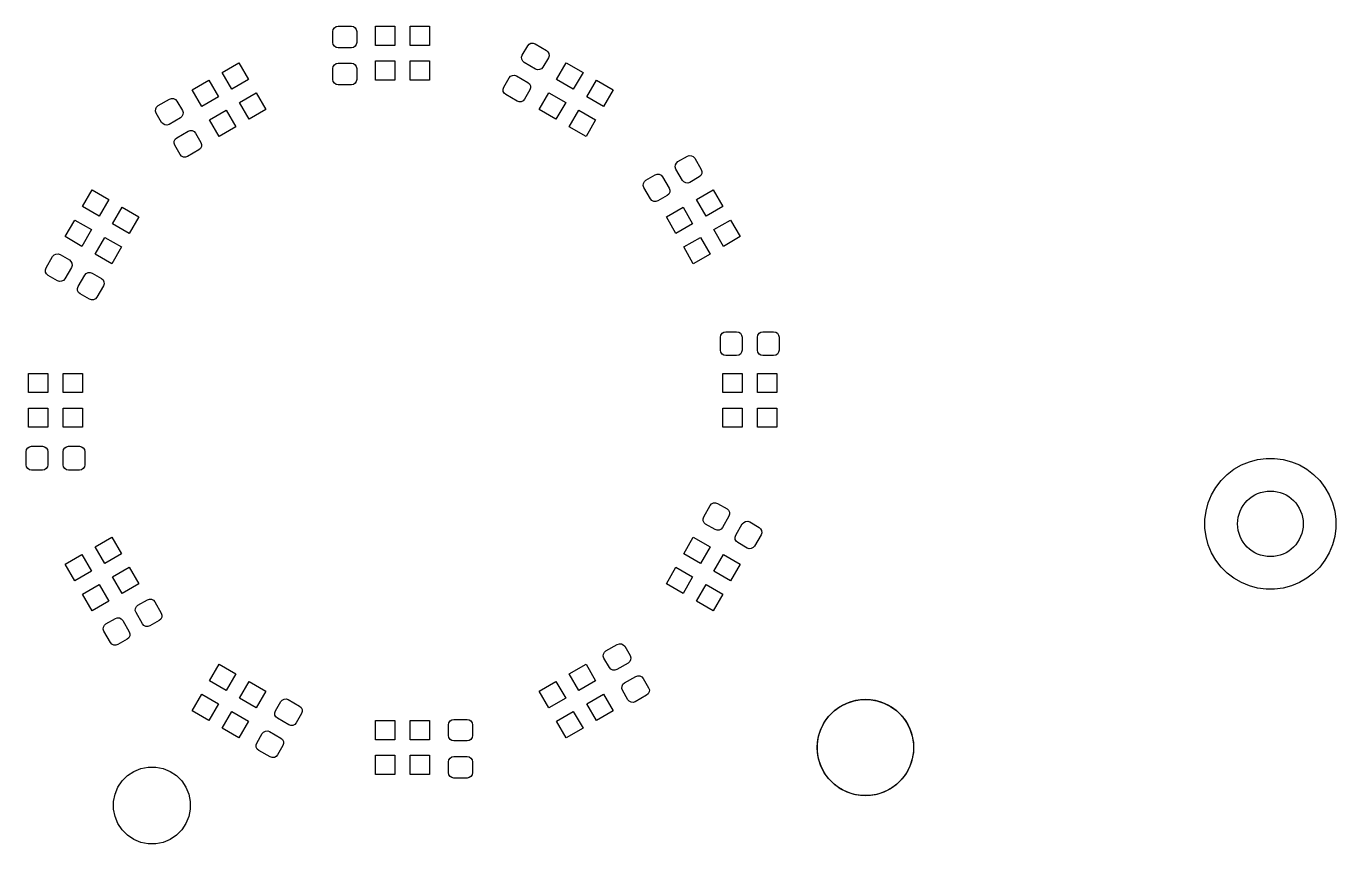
# Model space of a CAD drawing. Header units: inches. Extents: x 0.83 to 7.61, y -5.33 to -1.05.
# Drawn here: x 0.876 to 2.212, y -5.334 to -4.5 of the extents above; entities that cross this region are included whole.
import ezdxf

# ---------------------------------------------------------------- set-up
doc = ezdxf.new("R2010")
doc.units = ezdxf.units.IN
doc.header["$MEASUREMENT"] = 0
doc.layers.add('BLACK', color=250, linetype='CONTINUOUS')

msp = doc.modelspace()

# ---------------------------------------------------------------- linework, layer by layer
at = {"layer": 'BLACK', "linetype": 'CONTINUOUS'}
for p, q in [((1.1886, -4.5055), (1.189, -4.5034)), ((1.189, -4.5034), (1.1902, -4.5016)), ((1.1902, -4.5016), (1.192, -4.5004)), ((1.192, -4.5004), (1.1941, -4.5)), ((1.1941, -4.5), (1.2075, -4.5)), ((1.2075, -4.5), (1.2096, -4.5004)), ((1.2096, -4.5004), (1.2114, -4.5016)), ((1.2114, -4.5016), (1.2126, -4.5034)), ((1.2126, -4.5034), (1.213, -4.5055)), ((1.2323, -4.5197), (1.2323, -4.5)), ((1.2323, -4.5), (1.252, -4.5)), ((1.252, -4.5), (1.252, -4.5197)), ((1.2677, -4.5197), (1.2677, -4.5)), ((1.2677, -4.5), (1.2874, -4.5)), ((1.2874, -4.5), (1.2874, -4.5197)), ((1.1886, -4.5165), (1.1886, -4.5055)), ((1.189, -4.5186), (1.1886, -4.5165)), ((1.213, -4.5165), (1.2126, -4.5186)), ((1.213, -4.5055), (1.213, -4.5165)), ((1.3875, -4.52), (1.3889, -4.5184)), ((1.3889, -4.5184), (1.3908, -4.5174)), ((1.3908, -4.5174), (1.393, -4.5173)), ((1.393, -4.5173), (1.395, -4.518)), ((1.395, -4.518), (1.4066, -4.5247)), ((1.1902, -4.5204), (1.189, -4.5186)), ((1.192, -4.5216), (1.1902, -4.5204)), ((1.1941, -4.522), (1.192, -4.5216)), ((1.2075, -4.522), (1.1941, -4.522)), ((1.2096, -4.5216), (1.2075, -4.522)), ((1.2114, -4.5204), (1.2096, -4.5216)), ((1.2126, -4.5186), (1.2114, -4.5204)), ((1.252, -4.5197), (1.2323, -4.5197)), ((1.2874, -4.5197), (1.2677, -4.5197)), ((1.3813, -4.5316), (1.382, -4.5295)), ((1.3814, -4.5337), (1.3813, -4.5316)), ((1.382, -4.5295), (1.3875, -4.52)), ((1.4066, -4.5247), (1.4082, -4.5261)), ((1.4082, -4.5261), (1.4092, -4.528)), ((1.4093, -4.5302), (1.4086, -4.5322)), ((1.4092, -4.528), (1.4093, -4.5302)), ((1.0757, -4.5472), (1.0928, -4.5374)), ((1.0928, -4.5374), (1.1026, -4.5544)), ((1.1886, -4.5433), (1.189, -4.5412)), ((1.1886, -4.5543), (1.1886, -4.5433)), ((1.189, -4.5412), (1.1902, -4.5394)), ((1.1902, -4.5394), (1.192, -4.5382)), ((1.192, -4.5382), (1.1941, -4.5378)), ((1.1941, -4.5378), (1.2075, -4.5378)), ((1.2075, -4.5378), (1.2096, -4.5382)), ((1.2096, -4.5382), (1.2114, -4.5394)), ((1.2114, -4.5394), (1.2126, -4.5412)), ((1.2126, -4.5412), (1.213, -4.5433)), ((1.213, -4.5433), (1.213, -4.5543)), ((1.2323, -4.5551), (1.2323, -4.5354)), ((1.2323, -4.5354), (1.252, -4.5354)), ((1.252, -4.5354), (1.252, -4.5551)), ((1.2677, -4.5551), (1.2677, -4.5354)), ((1.2677, -4.5354), (1.2874, -4.5354)), ((1.2874, -4.5354), (1.2874, -4.5551)), ((1.3824, -4.5357), (1.3814, -4.5337)), ((1.384, -4.5371), (1.3824, -4.5357)), ((1.3956, -4.5438), (1.384, -4.5371)), ((1.3976, -4.5445), (1.3956, -4.5438)), ((1.3997, -4.5443), (1.3976, -4.5445)), ((1.4017, -4.5434), (1.3997, -4.5443)), ((1.4031, -4.5418), (1.4017, -4.5434)), ((1.4086, -4.5322), (1.4031, -4.5418)), ((1.4171, -4.5544), (1.4269, -4.5374)), ((1.4269, -4.5374), (1.444, -4.5472)), ((1.045, -4.5649), (1.0621, -4.5551)), ((1.0621, -4.5551), (1.0719, -4.5721)), ((1.0856, -4.5643), (1.0757, -4.5472)), ((1.1026, -4.5544), (1.0856, -4.5643)), ((1.189, -4.5564), (1.1886, -4.5543)), ((1.1902, -4.5582), (1.189, -4.5564)), ((1.192, -4.5594), (1.1902, -4.5582)), ((1.2114, -4.5582), (1.2096, -4.5594)), ((1.2126, -4.5564), (1.2114, -4.5582)), ((1.213, -4.5543), (1.2126, -4.5564)), ((1.252, -4.5551), (1.2323, -4.5551)), ((1.2874, -4.5551), (1.2677, -4.5551)), ((1.3631, -4.5623), (1.3686, -4.5527)), ((1.3686, -4.5527), (1.37, -4.5511)), ((1.37, -4.5511), (1.3719, -4.5502)), ((1.3719, -4.5502), (1.3741, -4.55)), ((1.3741, -4.55), (1.3761, -4.5507)), ((1.3761, -4.5507), (1.3877, -4.5574)), ((1.3877, -4.5574), (1.3893, -4.5588)), ((1.4341, -4.5643), (1.4171, -4.5544)), ((1.444, -4.5472), (1.4341, -4.5643)), ((1.4478, -4.5721), (1.4576, -4.5551)), ((1.4576, -4.5551), (1.4747, -4.5649)), ((1.0549, -4.582), (1.045, -4.5649)), ((1.0934, -4.5779), (1.1105, -4.5681)), ((1.1105, -4.5681), (1.1203, -4.5851)), ((1.1941, -4.5598), (1.192, -4.5594)), ((1.2075, -4.5598), (1.1941, -4.5598)), ((1.2096, -4.5594), (1.2075, -4.5598)), ((1.3624, -4.5643), (1.3631, -4.5623)), ((1.3625, -4.5665), (1.3624, -4.5643)), ((1.3635, -4.5684), (1.3625, -4.5665)), ((1.3651, -4.5698), (1.3635, -4.5684)), ((1.3767, -4.5765), (1.3651, -4.5698)), ((1.3897, -4.5649), (1.3842, -4.5745)), ((1.3893, -4.5588), (1.3903, -4.5608)), ((1.3904, -4.5629), (1.3897, -4.5649)), ((1.3903, -4.5608), (1.3904, -4.5629)), ((1.3994, -4.5851), (1.4092, -4.5681)), ((1.4092, -4.5681), (1.4263, -4.5779)), ((1.4747, -4.5649), (1.4648, -4.582)), ((1.0076, -4.5866), (1.0078, -4.5844)), ((1.0078, -4.5844), (1.0087, -4.5825)), ((1.0087, -4.5825), (1.0103, -4.5811)), ((1.0103, -4.5811), (1.0219, -4.5744)), ((1.0219, -4.5744), (1.024, -4.5737)), ((1.024, -4.5737), (1.0261, -4.5738)), ((1.0261, -4.5738), (1.028, -4.5748)), ((1.028, -4.5748), (1.0295, -4.5764)), ((1.0295, -4.5764), (1.035, -4.586)), ((1.0719, -4.5721), (1.0549, -4.582)), ((1.1033, -4.595), (1.0934, -4.5779)), ((1.1203, -4.5851), (1.1033, -4.595)), ((1.3787, -4.5772), (1.3767, -4.5765)), ((1.3808, -4.5771), (1.3787, -4.5772)), ((1.3828, -4.5761), (1.3808, -4.5771)), ((1.3842, -4.5745), (1.3828, -4.5761)), ((1.4164, -4.595), (1.3994, -4.5851)), ((1.4263, -4.5779), (1.4164, -4.595)), ((1.4648, -4.582), (1.4478, -4.5721)), ((1.0083, -4.5886), (1.0076, -4.5866)), ((1.0138, -4.5982), (1.0083, -4.5886)), ((1.0153, -4.5998), (1.0138, -4.5982)), ((1.033, -4.5935), (1.0214, -4.6002)), ((1.0346, -4.5921), (1.033, -4.5935)), ((1.0355, -4.5901), (1.0346, -4.5921)), ((1.035, -4.586), (1.0357, -4.588)), ((1.0357, -4.588), (1.0355, -4.5901)), ((1.0627, -4.5956), (1.0798, -4.5858)), ((1.0726, -4.6127), (1.0627, -4.5956)), ((1.0798, -4.5858), (1.0896, -4.6028)), ((1.43, -4.6028), (1.4399, -4.5858)), ((1.4399, -4.5858), (1.4569, -4.5956)), ((1.4569, -4.5956), (1.4471, -4.6127)), ((1.0172, -4.6007), (1.0153, -4.5998)), ((1.0193, -4.6009), (1.0172, -4.6007)), ((1.0214, -4.6002), (1.0193, -4.6009)), ((1.0292, -4.6138), (1.0408, -4.6071)), ((1.0408, -4.6071), (1.0429, -4.6064)), ((1.0429, -4.6064), (1.045, -4.6066)), ((1.045, -4.6066), (1.0469, -4.6075)), ((1.0469, -4.6075), (1.0484, -4.6091)), ((1.0484, -4.6091), (1.0539, -4.6187)), ((1.0896, -4.6028), (1.0726, -4.6127)), ((1.4471, -4.6127), (1.43, -4.6028)), ((1.0265, -4.6193), (1.0267, -4.6172)), ((1.0272, -4.6213), (1.0265, -4.6193)), ((1.0267, -4.6172), (1.0276, -4.6152)), ((1.0327, -4.6309), (1.0272, -4.6213)), ((1.0276, -4.6152), (1.0292, -4.6138)), ((1.0535, -4.6248), (1.0519, -4.6262)), ((1.0544, -4.6229), (1.0535, -4.6248)), ((1.0539, -4.6187), (1.0546, -4.6207)), ((1.0546, -4.6207), (1.0544, -4.6229)), ((1.0342, -4.6325), (1.0327, -4.6309)), ((1.0361, -4.6335), (1.0342, -4.6325)), ((1.0382, -4.6336), (1.0361, -4.6335)), ((1.0403, -4.6329), (1.0382, -4.6336)), ((1.0519, -4.6262), (1.0403, -4.6329)), ((1.5393, -4.6397), (1.5409, -4.6382)), ((1.5409, -4.6382), (1.5505, -4.6327)), ((1.5505, -4.6327), (1.5525, -4.632)), ((1.5525, -4.632), (1.5547, -4.6322)), ((1.5547, -4.6322), (1.5566, -4.6331)), ((1.5566, -4.6331), (1.558, -4.6348)), ((1.558, -4.6348), (1.5647, -4.6463)), ((1.5082, -4.6571), (1.5177, -4.6516)), ((1.5177, -4.6516), (1.5198, -4.6509)), ((1.5198, -4.6509), (1.5219, -4.6511)), ((1.5219, -4.6511), (1.5238, -4.652)), ((1.5238, -4.652), (1.5253, -4.6537)), ((1.5382, -4.6437), (1.5384, -4.6416)), ((1.5389, -4.6458), (1.5382, -4.6437)), ((1.5384, -4.6416), (1.5393, -4.6397)), ((1.5456, -4.6574), (1.5389, -4.6458)), ((1.5652, -4.6505), (1.5643, -4.6525)), ((1.5647, -4.6463), (1.5654, -4.6484)), ((1.5654, -4.6484), (1.5652, -4.6505)), ((1.5055, -4.6626), (1.5056, -4.6605)), ((1.5062, -4.6647), (1.5055, -4.6626)), ((1.5056, -4.6605), (1.5066, -4.6586)), ((1.5129, -4.6763), (1.5062, -4.6647)), ((1.5066, -4.6586), (1.5082, -4.6571)), ((1.5253, -4.6537), (1.532, -4.6652)), ((1.532, -4.6652), (1.5327, -4.6673)), ((1.547, -4.659), (1.5456, -4.6574)), ((1.5489, -4.6599), (1.547, -4.659)), ((1.5511, -4.6601), (1.5489, -4.6599)), ((1.5531, -4.6594), (1.5511, -4.6601)), ((1.5627, -4.6539), (1.5531, -4.6594)), ((1.5643, -4.6525), (1.5627, -4.6539)), ((0.9331, -4.6841), (0.9429, -4.6671)), ((0.9429, -4.6671), (0.9599, -4.6769)), ((0.9599, -4.6769), (0.9501, -4.694)), ((1.5143, -4.6779), (1.5129, -4.6763)), ((1.5162, -4.6788), (1.5143, -4.6779)), ((1.5184, -4.679), (1.5162, -4.6788)), ((1.5204, -4.6783), (1.5184, -4.679)), ((1.5299, -4.6728), (1.5204, -4.6783)), ((1.5316, -4.6714), (1.5299, -4.6728)), ((1.5325, -4.6694), (1.5316, -4.6714)), ((1.5327, -4.6673), (1.5325, -4.6694)), ((1.5597, -4.6769), (1.5768, -4.6671)), ((1.5696, -4.694), (1.5597, -4.6769)), ((1.5768, -4.6671), (1.5866, -4.6841)), ((0.9501, -4.694), (0.9331, -4.6841)), ((0.9637, -4.7018), (0.9736, -4.6848)), ((0.9736, -4.6848), (0.9906, -4.6946)), ((1.5291, -4.6946), (1.5461, -4.6848)), ((1.5461, -4.6848), (1.5559, -4.7018)), ((1.5866, -4.6841), (1.5696, -4.694)), ((0.9153, -4.7148), (0.9252, -4.6978)), ((0.9252, -4.6978), (0.9422, -4.7076)), ((0.9808, -4.7117), (0.9637, -4.7018)), ((0.9906, -4.6946), (0.9808, -4.7117)), ((1.5389, -4.7117), (1.5291, -4.6946)), ((1.5559, -4.7018), (1.5389, -4.7117)), ((1.5775, -4.7076), (1.5945, -4.6978)), ((1.5945, -4.6978), (1.6043, -4.7148)), ((0.9324, -4.7247), (0.9153, -4.7148)), ((0.9422, -4.7076), (0.9324, -4.7247)), ((0.946, -4.7325), (0.9559, -4.7155)), ((0.9559, -4.7155), (0.9729, -4.7253)), ((1.5468, -4.7253), (1.5638, -4.7155)), ((1.5638, -4.7155), (1.5737, -4.7325)), ((1.5873, -4.7247), (1.5775, -4.7076)), ((1.6043, -4.7148), (1.5873, -4.7247)), ((0.906, -4.7326), (0.9081, -4.7324)), ((0.9081, -4.7324), (0.9102, -4.7331)), ((0.9729, -4.7253), (0.9631, -4.7424)), ((1.5566, -4.7424), (1.5468, -4.7253)), ((0.8959, -4.7467), (0.9026, -4.7351)), ((0.9026, -4.7351), (0.904, -4.7335)), ((0.904, -4.7335), (0.906, -4.7326)), ((0.9102, -4.7331), (0.9197, -4.7386)), ((0.9197, -4.7386), (0.9213, -4.7401)), ((0.9213, -4.7401), (0.9223, -4.742)), ((0.9224, -4.7441), (0.9217, -4.7462)), ((0.9223, -4.742), (0.9224, -4.7441)), ((0.9631, -4.7424), (0.946, -4.7325)), ((1.5737, -4.7325), (1.5566, -4.7424)), ((0.8952, -4.7488), (0.8959, -4.7467)), ((0.8954, -4.7509), (0.8952, -4.7488)), ((0.8963, -4.7529), (0.8954, -4.7509)), ((0.898, -4.7543), (0.8963, -4.7529)), ((0.9075, -4.7598), (0.898, -4.7543)), ((0.915, -4.7578), (0.9136, -4.7594)), ((0.9217, -4.7462), (0.915, -4.7578)), ((0.9287, -4.7656), (0.9354, -4.754)), ((0.9354, -4.754), (0.9368, -4.7524)), ((0.9368, -4.7524), (0.9387, -4.7515)), ((0.9387, -4.7515), (0.9409, -4.7513)), ((0.9409, -4.7513), (0.9429, -4.752)), ((0.9429, -4.752), (0.9524, -4.7575)), ((0.9524, -4.7575), (0.9541, -4.759)), ((0.9541, -4.759), (0.955, -4.7609)), ((0.9095, -4.7605), (0.9075, -4.7598)), ((0.9117, -4.7603), (0.9095, -4.7605)), ((0.9136, -4.7594), (0.9117, -4.7603)), ((0.928, -4.7677), (0.9287, -4.7656)), ((0.9281, -4.7698), (0.928, -4.7677)), ((0.9291, -4.7718), (0.9281, -4.7698)), ((0.9307, -4.7732), (0.9291, -4.7718)), ((0.9545, -4.7651), (0.9478, -4.7767)), ((0.9551, -4.763), (0.9545, -4.7651)), ((0.955, -4.7609), (0.9551, -4.763)), ((0.9402, -4.7787), (0.9307, -4.7732)), ((0.9423, -4.7794), (0.9402, -4.7787)), ((0.9444, -4.7792), (0.9423, -4.7794)), ((0.9463, -4.7783), (0.9444, -4.7792)), ((0.9478, -4.7767), (0.9463, -4.7783)), ((1.5859, -4.8134), (1.5877, -4.8122)), ((1.5877, -4.8122), (1.5898, -4.8118)), ((1.5898, -4.8118), (1.6008, -4.8118)), ((1.6008, -4.8118), (1.6029, -4.8122)), ((1.6029, -4.8122), (1.6047, -4.8134)), ((1.6237, -4.8134), (1.6254, -4.8122)), ((1.6254, -4.8122), (1.6276, -4.8118)), ((1.6276, -4.8118), (1.6386, -4.8118)), ((1.6386, -4.8118), (1.6407, -4.8122)), ((1.6407, -4.8122), (1.6425, -4.8134)), ((1.5843, -4.8173), (1.5847, -4.8152)), ((1.5843, -4.8307), (1.5843, -4.8173)), ((1.5847, -4.8152), (1.5859, -4.8134)), ((1.6047, -4.8134), (1.6059, -4.8152)), ((1.6059, -4.8152), (1.6063, -4.8173)), ((1.6063, -4.8173), (1.6063, -4.8307)), ((1.622, -4.8173), (1.6225, -4.8152)), ((1.622, -4.8307), (1.622, -4.8173)), ((1.6225, -4.8152), (1.6237, -4.8134)), ((1.6425, -4.8134), (1.6437, -4.8152)), ((1.6437, -4.8152), (1.6441, -4.8173)), ((1.6441, -4.8173), (1.6441, -4.8307)), ((1.5847, -4.8328), (1.5843, -4.8307)), ((1.5859, -4.8346), (1.5847, -4.8328)), ((1.5877, -4.8358), (1.5859, -4.8346)), ((1.5898, -4.8362), (1.5877, -4.8358)), ((1.6008, -4.8362), (1.5898, -4.8362)), ((1.6029, -4.8358), (1.6008, -4.8362)), ((1.6047, -4.8346), (1.6029, -4.8358)), ((1.6059, -4.8328), (1.6047, -4.8346)), ((1.6063, -4.8307), (1.6059, -4.8328)), ((1.6225, -4.8328), (1.622, -4.8307)), ((1.6237, -4.8346), (1.6225, -4.8328)), ((1.6254, -4.8358), (1.6237, -4.8346)), ((1.6276, -4.8362), (1.6254, -4.8358)), ((1.6386, -4.8362), (1.6276, -4.8362)), ((1.6407, -4.8358), (1.6386, -4.8362)), ((1.6425, -4.8346), (1.6407, -4.8358)), ((1.6437, -4.8328), (1.6425, -4.8346)), ((1.6441, -4.8307), (1.6437, -4.8328)), ((0.878, -4.874), (0.878, -4.8543)), ((0.878, -4.8543), (0.8976, -4.8543)), ((0.8976, -4.8543), (0.8976, -4.874)), ((0.9134, -4.874), (0.9134, -4.8543)), ((0.9134, -4.8543), (0.9331, -4.8543)), ((0.9331, -4.8543), (0.9331, -4.874)), ((1.5866, -4.874), (1.5866, -4.8543)), ((1.5866, -4.8543), (1.6063, -4.8543)), ((1.6063, -4.8543), (1.6063, -4.874)), ((1.622, -4.874), (1.622, -4.8543)), ((1.622, -4.8543), (1.6417, -4.8543)), ((1.6417, -4.8543), (1.6417, -4.874)), ((0.8976, -4.874), (0.878, -4.874)), ((0.9331, -4.874), (0.9134, -4.874)), ((1.6063, -4.874), (1.5866, -4.874)), ((1.6417, -4.874), (1.622, -4.874)), ((0.878, -4.9094), (0.878, -4.8898)), ((0.878, -4.8898), (0.8976, -4.8898)), ((0.8976, -4.8898), (0.8976, -4.9094)), ((0.9134, -4.9094), (0.9134, -4.8898)), ((0.9134, -4.8898), (0.9331, -4.8898)), ((0.9331, -4.8898), (0.9331, -4.9094)), ((1.5866, -4.9094), (1.5866, -4.8898)), ((1.5866, -4.8898), (1.6063, -4.8898)), ((1.6063, -4.8898), (1.6063, -4.9094)), ((1.622, -4.9094), (1.622, -4.8898)), ((1.622, -4.8898), (1.6417, -4.8898)), ((1.6417, -4.8898), (1.6417, -4.9094)), ((0.8976, -4.9094), (0.878, -4.9094)), ((0.9331, -4.9094), (0.9134, -4.9094)), ((1.6063, -4.9094), (1.5866, -4.9094)), ((1.6417, -4.9094), (1.622, -4.9094)), ((0.8756, -4.9343), (0.876, -4.9321)), ((0.876, -4.9321), (0.8772, -4.9304)), ((0.8772, -4.9304), (0.879, -4.9292)), ((0.879, -4.9292), (0.8811, -4.9287)), ((0.8811, -4.9287), (0.8921, -4.9287)), ((0.8921, -4.9287), (0.8942, -4.9292)), ((0.8942, -4.9292), (0.896, -4.9304)), ((0.896, -4.9304), (0.8972, -4.9321)), ((0.8972, -4.9321), (0.8976, -4.9343)), ((0.9134, -4.9343), (0.9138, -4.9321)), ((0.9138, -4.9321), (0.915, -4.9304)), ((0.915, -4.9304), (0.9168, -4.9292)), ((0.9168, -4.9292), (0.9189, -4.9287)), ((0.9189, -4.9287), (0.9299, -4.9287)), ((0.9299, -4.9287), (0.932, -4.9292)), ((0.932, -4.9292), (0.9338, -4.9304)), ((0.9338, -4.9304), (0.935, -4.9321)), ((0.935, -4.9321), (0.9354, -4.9343)), ((0.8756, -4.9476), (0.8756, -4.9343)), ((0.8976, -4.9343), (0.8976, -4.9476)), ((0.9134, -4.9476), (0.9134, -4.9343)), ((0.9354, -4.9343), (0.9354, -4.9476)), ((2.1161, -4.9478), (2.1242, -4.9445)), ((2.1242, -4.9445), (2.1326, -4.9422)), ((2.1326, -4.9422), (2.1413, -4.9411)), ((2.1413, -4.9411), (2.15, -4.9411)), ((2.15, -4.9411), (2.1587, -4.9422)), ((2.1587, -4.9422), (2.1672, -4.9445)), ((2.1672, -4.9445), (2.1753, -4.9478)), ((0.876, -4.9497), (0.8756, -4.9476)), ((0.8772, -4.9515), (0.876, -4.9497)), ((0.879, -4.9527), (0.8772, -4.9515)), ((0.8811, -4.9531), (0.879, -4.9527)), ((0.8921, -4.9531), (0.8811, -4.9531)), ((0.8942, -4.9527), (0.8921, -4.9531)), ((0.896, -4.9515), (0.8942, -4.9527)), ((0.8972, -4.9497), (0.896, -4.9515)), ((0.8976, -4.9476), (0.8972, -4.9497)), ((0.9138, -4.9497), (0.9134, -4.9476)), ((0.915, -4.9515), (0.9138, -4.9497)), ((0.9168, -4.9527), (0.915, -4.9515)), ((0.9189, -4.9531), (0.9168, -4.9527)), ((0.9299, -4.9531), (0.9189, -4.9531)), ((0.932, -4.9527), (0.9299, -4.9531)), ((0.9338, -4.9515), (0.932, -4.9527)), ((0.935, -4.9497), (0.9338, -4.9515)), ((0.9354, -4.9476), (0.935, -4.9497)), ((2.0953, -4.9637), (2.1015, -4.9576)), ((2.1015, -4.9576), (2.1085, -4.9522)), ((2.1085, -4.9522), (2.1161, -4.9478)), ((2.1753, -4.9478), (2.1829, -4.9522)), ((2.1829, -4.9522), (2.1898, -4.9576)), ((2.1898, -4.9576), (2.196, -4.9637)), ((2.0856, -4.9783), (2.09, -4.9707)), ((2.09, -4.9707), (2.0953, -4.9637)), ((2.196, -4.9637), (2.2013, -4.9707)), ((2.2013, -4.9707), (2.2057, -4.9783)), ((1.5772, -4.9865), (1.5794, -4.9864)), ((1.5794, -4.9864), (1.5814, -4.9871)), ((2.08, -4.9948), (2.0823, -4.9864)), ((2.0823, -4.9864), (2.0856, -4.9783)), ((2.2057, -4.9783), (2.209, -4.9864)), ((2.209, -4.9864), (2.2113, -4.9948)), ((1.5672, -5.0007), (1.5739, -4.9891)), ((1.5739, -4.9891), (1.5753, -4.9875)), ((1.5753, -4.9875), (1.5772, -4.9865)), ((1.5814, -4.9871), (1.591, -4.9926)), ((1.591, -4.9926), (1.5926, -4.994)), ((1.5926, -4.994), (1.5935, -4.9959)), ((1.5937, -4.9981), (1.593, -5.0001)), ((1.5935, -4.9959), (1.5937, -4.9981)), ((2.0789, -5.0035), (2.08, -4.9948)), ((2.2113, -4.9948), (2.2125, -5.0035)), ((1.5665, -5.0027), (1.5672, -5.0007)), ((1.5666, -5.0049), (1.5665, -5.0027)), ((1.5676, -5.0068), (1.5666, -5.0049)), ((1.5692, -5.0082), (1.5676, -5.0068)), ((1.5788, -5.0137), (1.5692, -5.0082)), ((1.5863, -5.0117), (1.5849, -5.0133)), ((1.593, -5.0001), (1.5863, -5.0117)), ((1.5999, -5.0196), (1.6066, -5.008)), ((1.6066, -5.008), (1.608, -5.0064)), ((1.608, -5.0064), (1.61, -5.0054)), ((1.61, -5.0054), (1.6121, -5.0053)), ((1.6121, -5.0053), (1.6142, -5.006)), ((1.6142, -5.006), (1.6237, -5.0115)), ((1.6237, -5.0115), (1.6253, -5.0129)), ((1.6253, -5.0129), (1.6263, -5.0148)), ((2.0789, -5.0123), (2.0789, -5.0035)), ((2.08, -5.0209), (2.0789, -5.0123)), ((2.2125, -5.0123), (2.2113, -5.0209)), ((2.2125, -5.0035), (2.2125, -5.0123)), ((0.946, -5.0313), (0.9631, -5.0214)), ((0.9631, -5.0214), (0.9729, -5.0385)), ((1.5468, -5.0385), (1.5566, -5.0214)), ((1.5566, -5.0214), (1.5737, -5.0313)), ((1.5808, -5.0144), (1.5788, -5.0137)), ((1.5829, -5.0143), (1.5808, -5.0144)), ((1.5849, -5.0133), (1.5829, -5.0143)), ((1.5992, -5.0216), (1.5999, -5.0196)), ((1.5994, -5.0238), (1.5992, -5.0216)), ((1.6003, -5.0257), (1.5994, -5.0238)), ((1.6019, -5.0271), (1.6003, -5.0257)), ((1.6257, -5.019), (1.619, -5.0306)), ((1.6264, -5.017), (1.6257, -5.019)), ((1.6263, -5.0148), (1.6264, -5.017)), ((2.0823, -5.0294), (2.08, -5.0209)), ((2.2113, -5.0209), (2.209, -5.0294)), ((0.9153, -5.049), (0.9324, -5.0391)), ((0.9324, -5.0391), (0.9422, -5.0562)), ((0.9559, -5.0483), (0.946, -5.0313)), ((0.9729, -5.0385), (0.9559, -5.0483)), ((1.5638, -5.0483), (1.5468, -5.0385)), ((1.5737, -5.0313), (1.5638, -5.0483)), ((1.5775, -5.0562), (1.5873, -5.0391)), ((1.5873, -5.0391), (1.6043, -5.049)), ((1.6115, -5.0326), (1.6019, -5.0271)), ((1.6135, -5.0333), (1.6115, -5.0326)), ((1.6157, -5.0332), (1.6135, -5.0333)), ((1.6176, -5.0322), (1.6157, -5.0332)), ((1.619, -5.0306), (1.6176, -5.0322)), ((2.0856, -5.0375), (2.0823, -5.0294)), ((2.09, -5.0451), (2.0856, -5.0375)), ((2.2057, -5.0375), (2.2013, -5.0451)), ((2.209, -5.0294), (2.2057, -5.0375)), ((0.9252, -5.066), (0.9153, -5.049)), ((0.9637, -5.0619), (0.9808, -5.0521)), ((0.9808, -5.0521), (0.9906, -5.0691)), ((1.5291, -5.0691), (1.5389, -5.0521)), ((1.5389, -5.0521), (1.5559, -5.0619)), ((1.6043, -5.049), (1.5945, -5.066)), ((2.0953, -5.052), (2.09, -5.0451)), ((2.1015, -5.0582), (2.0953, -5.052)), ((2.196, -5.052), (2.1898, -5.0582)), ((2.2013, -5.0451), (2.196, -5.052)), ((0.9422, -5.0562), (0.9252, -5.066)), ((0.9736, -5.079), (0.9637, -5.0619)), ((1.5559, -5.0619), (1.5461, -5.079)), ((1.5945, -5.066), (1.5775, -5.0562)), ((2.1085, -5.0635), (2.1015, -5.0582)), ((2.1161, -5.0679), (2.1085, -5.0635)), ((2.1829, -5.0635), (2.1753, -5.0679)), ((2.1898, -5.0582), (2.1829, -5.0635)), ((0.9331, -5.0797), (0.9501, -5.0698)), ((0.9429, -5.0967), (0.9331, -5.0797)), ((0.9501, -5.0698), (0.9599, -5.0869)), ((0.9906, -5.0691), (0.9736, -5.079)), ((1.5461, -5.079), (1.5291, -5.0691)), ((1.5597, -5.0869), (1.5696, -5.0698)), ((1.5696, -5.0698), (1.5866, -5.0797)), ((1.5866, -5.0797), (1.5768, -5.0967)), ((2.1242, -5.0713), (2.1161, -5.0679)), ((2.1326, -5.0735), (2.1242, -5.0713)), ((2.1413, -5.0747), (2.1326, -5.0735)), ((2.15, -5.0747), (2.1413, -5.0747)), ((2.1587, -5.0735), (2.15, -5.0747)), ((2.1672, -5.0713), (2.1587, -5.0735)), ((2.1753, -5.0679), (2.1672, -5.0713)), ((0.9599, -5.0869), (0.9429, -5.0967)), ((0.9872, -5.0944), (0.9881, -5.0924)), ((0.9881, -5.0924), (0.9897, -5.091)), ((0.9897, -5.091), (0.9993, -5.0855)), ((0.9993, -5.0855), (1.0013, -5.0848)), ((1.0013, -5.0848), (1.0035, -5.0849)), ((1.0035, -5.0849), (1.0054, -5.0859)), ((1.0054, -5.0859), (1.0068, -5.0875)), ((1.0068, -5.0875), (1.0135, -5.0991)), ((1.5768, -5.0967), (1.5597, -5.0869)), ((0.957, -5.1099), (0.9666, -5.1044)), ((0.9666, -5.1044), (0.9686, -5.1037)), ((0.9686, -5.1037), (0.9707, -5.1038)), ((0.9707, -5.1038), (0.9727, -5.1048)), ((0.9727, -5.1048), (0.9741, -5.1064)), ((0.9741, -5.1064), (0.9808, -5.118)), ((0.987, -5.0965), (0.9872, -5.0944)), ((0.9877, -5.0985), (0.987, -5.0965)), ((0.9944, -5.1101), (0.9877, -5.0985)), ((1.0115, -5.1066), (1.0019, -5.1121)), ((1.0131, -5.1052), (1.0115, -5.1066)), ((1.0141, -5.1033), (1.0131, -5.1052)), ((1.0135, -5.0991), (1.0142, -5.1011)), ((1.0142, -5.1011), (1.0141, -5.1033)), ((0.9543, -5.1154), (0.9544, -5.1132)), ((0.955, -5.1174), (0.9543, -5.1154)), ((0.9544, -5.1132), (0.9554, -5.1113)), ((0.9617, -5.129), (0.955, -5.1174)), ((0.9554, -5.1113), (0.957, -5.1099)), ((0.9808, -5.118), (0.9815, -5.12)), ((0.9815, -5.12), (0.9813, -5.1222)), ((0.9958, -5.1117), (0.9944, -5.1101)), ((0.9978, -5.1127), (0.9958, -5.1117)), ((0.9999, -5.1128), (0.9978, -5.1127)), ((1.0019, -5.1121), (0.9999, -5.1128)), ((0.9631, -5.1306), (0.9617, -5.129)), ((0.965, -5.1316), (0.9631, -5.1306)), ((0.9672, -5.1317), (0.965, -5.1316)), ((0.9692, -5.131), (0.9672, -5.1317)), ((0.9788, -5.1255), (0.9692, -5.131)), ((0.9804, -5.1241), (0.9788, -5.1255)), ((0.9813, -5.1222), (0.9804, -5.1241)), ((1.4674, -5.1376), (1.479, -5.1309)), ((1.479, -5.1309), (1.4811, -5.1302)), ((1.4811, -5.1302), (1.4832, -5.1303)), ((1.4832, -5.1303), (1.4851, -5.1313)), ((1.4851, -5.1313), (1.4866, -5.1329)), ((1.4866, -5.1329), (1.4921, -5.1424)), ((1.4647, -5.1431), (1.4649, -5.1409)), ((1.4654, -5.1451), (1.4647, -5.1431)), ((1.4649, -5.1409), (1.4658, -5.139)), ((1.4709, -5.1546), (1.4654, -5.1451)), ((1.4658, -5.139), (1.4674, -5.1376)), ((1.4926, -5.1466), (1.4917, -5.1485)), ((1.4921, -5.1424), (1.4928, -5.1445)), ((1.4928, -5.1445), (1.4926, -5.1466)), ((1.0627, -5.1682), (1.0726, -5.1511)), ((1.0726, -5.1511), (1.0896, -5.1609)), ((1.43, -5.1609), (1.4471, -5.1511)), ((1.4471, -5.1511), (1.4569, -5.1682)), ((1.4723, -5.1563), (1.4709, -5.1546)), ((1.4743, -5.1572), (1.4723, -5.1563)), ((1.4764, -5.1573), (1.4743, -5.1572)), ((1.4785, -5.1567), (1.4764, -5.1573)), ((1.49, -5.15), (1.4785, -5.1567)), ((1.4917, -5.1485), (1.49, -5.15)), ((1.0798, -5.178), (1.0627, -5.1682)), ((1.0896, -5.1609), (1.0798, -5.178)), ((1.0934, -5.1859), (1.1033, -5.1688)), ((1.1033, -5.1688), (1.1203, -5.1787)), ((1.3994, -5.1787), (1.4164, -5.1688)), ((1.4164, -5.1688), (1.4263, -5.1859)), ((1.4399, -5.178), (1.43, -5.1609)), ((1.4569, -5.1682), (1.4399, -5.178)), ((1.4836, -5.1758), (1.4838, -5.1736)), ((1.4838, -5.1736), (1.4847, -5.1717)), ((1.4847, -5.1717), (1.4863, -5.1703)), ((1.4863, -5.1703), (1.4979, -5.1636)), ((1.4979, -5.1636), (1.5, -5.1629)), ((1.5, -5.1629), (1.5021, -5.1631)), ((1.5021, -5.1631), (1.504, -5.164)), ((1.504, -5.164), (1.5055, -5.1656)), ((1.5055, -5.1656), (1.511, -5.1752)), ((1.045, -5.1988), (1.0549, -5.1818)), ((1.0549, -5.1818), (1.0719, -5.1916)), ((1.1105, -5.1957), (1.0934, -5.1859)), ((1.1203, -5.1787), (1.1105, -5.1957)), ((1.1369, -5.1877), (1.1388, -5.1867)), ((1.1388, -5.1867), (1.141, -5.1866)), ((1.141, -5.1866), (1.143, -5.1873)), ((1.4092, -5.1957), (1.3994, -5.1787)), ((1.4263, -5.1859), (1.4092, -5.1957)), ((1.4478, -5.1916), (1.4648, -5.1818)), ((1.4648, -5.1818), (1.4747, -5.1988)), ((1.4843, -5.1778), (1.4836, -5.1758)), ((1.4898, -5.1874), (1.4843, -5.1778)), ((1.5089, -5.1827), (1.4974, -5.1894)), ((1.5106, -5.1813), (1.5089, -5.1827)), ((1.5115, -5.1793), (1.5106, -5.1813)), ((1.511, -5.1752), (1.5117, -5.1772)), ((1.5117, -5.1772), (1.5115, -5.1793)), ((1.0621, -5.2087), (1.045, -5.1988)), ((1.0719, -5.1916), (1.0621, -5.2087)), ((1.0757, -5.2166), (1.0856, -5.1995)), ((1.0856, -5.1995), (1.1026, -5.2093)), ((1.1293, -5.2009), (1.13, -5.1988)), ((1.13, -5.1988), (1.1355, -5.1893)), ((1.1355, -5.1893), (1.1369, -5.1877)), ((1.143, -5.1873), (1.1546, -5.194)), ((1.1546, -5.194), (1.1562, -5.1954)), ((1.1562, -5.1954), (1.1572, -5.1973)), ((1.1573, -5.1995), (1.1566, -5.2015)), ((1.1572, -5.1973), (1.1573, -5.1995)), ((1.4171, -5.2093), (1.4341, -5.1995)), ((1.4341, -5.1995), (1.444, -5.2166)), ((1.4576, -5.2087), (1.4478, -5.1916)), ((1.4747, -5.1988), (1.4576, -5.2087)), ((1.4912, -5.189), (1.4898, -5.1874)), ((1.4932, -5.1899), (1.4912, -5.189)), ((1.4953, -5.1901), (1.4932, -5.1899)), ((1.4974, -5.1894), (1.4953, -5.1901)), ((1.6949, -5.2043), (1.7003, -5.1988)), ((1.7003, -5.1988), (1.7066, -5.1943)), ((1.7066, -5.1943), (1.7135, -5.1908)), ((1.7135, -5.1908), (1.7208, -5.1884)), ((1.7208, -5.1884), (1.7284, -5.1872)), ((1.7284, -5.1872), (1.7361, -5.1872)), ((1.7361, -5.1872), (1.7438, -5.1884)), ((1.7438, -5.1884), (1.7511, -5.1908)), ((1.7511, -5.1908), (1.758, -5.1943)), ((1.758, -5.1943), (1.7642, -5.1988)), ((1.7642, -5.1988), (1.7697, -5.2043)), ((1.1026, -5.2093), (1.0928, -5.2264)), ((1.1294, -5.203), (1.1293, -5.2009)), ((1.1304, -5.205), (1.1294, -5.203)), ((1.132, -5.2064), (1.1304, -5.205)), ((1.1436, -5.2131), (1.132, -5.2064)), ((1.1456, -5.2138), (1.1436, -5.2131)), ((1.1478, -5.2136), (1.1456, -5.2138)), ((1.1497, -5.2127), (1.1478, -5.2136)), ((1.1511, -5.211), (1.1497, -5.2127)), ((1.1566, -5.2015), (1.1511, -5.211)), ((1.2323, -5.2283), (1.2323, -5.2087)), ((1.2323, -5.2087), (1.252, -5.2087)), ((1.252, -5.2087), (1.252, -5.2283)), ((1.2677, -5.2283), (1.2677, -5.2087)), ((1.2677, -5.2087), (1.2874, -5.2087)), ((1.2874, -5.2087), (1.2874, -5.2283)), ((1.3067, -5.213), (1.3071, -5.2109)), ((1.3067, -5.224), (1.3067, -5.213)), ((1.3071, -5.2109), (1.3083, -5.2091)), ((1.3083, -5.2091), (1.3101, -5.2079)), ((1.3101, -5.2079), (1.3122, -5.2075)), ((1.3122, -5.2075), (1.3256, -5.2075)), ((1.3256, -5.2075), (1.3277, -5.2079)), ((1.3277, -5.2079), (1.3295, -5.2091)), ((1.3295, -5.2091), (1.3307, -5.2109)), ((1.3307, -5.2109), (1.3311, -5.213)), ((1.3311, -5.213), (1.3311, -5.224)), ((1.4269, -5.2264), (1.4171, -5.2093)), ((1.6868, -5.2174), (1.6903, -5.2105)), ((1.6903, -5.2105), (1.6949, -5.2043)), ((1.7697, -5.2043), (1.7742, -5.2105)), ((1.7742, -5.2105), (1.7777, -5.2174)), ((1.0928, -5.2264), (1.0757, -5.2166)), ((1.1111, -5.2316), (1.1166, -5.222)), ((1.1166, -5.222), (1.118, -5.2204)), ((1.118, -5.2204), (1.1199, -5.2195)), ((1.1199, -5.2195), (1.1221, -5.2193)), ((1.1221, -5.2193), (1.1241, -5.22)), ((1.1241, -5.22), (1.1357, -5.2267)), ((1.1357, -5.2267), (1.1373, -5.2281)), ((1.3071, -5.2261), (1.3067, -5.224)), ((1.3083, -5.2279), (1.3071, -5.2261)), ((1.3307, -5.2261), (1.3295, -5.2279)), ((1.3311, -5.224), (1.3307, -5.2261)), ((1.444, -5.2166), (1.4269, -5.2264)), ((1.6832, -5.2324), (1.6844, -5.2247)), ((1.6844, -5.2247), (1.6868, -5.2174)), ((1.7777, -5.2174), (1.7801, -5.2247)), ((1.7801, -5.2247), (1.7813, -5.2324)), ((1.1104, -5.2336), (1.1111, -5.2316)), ((1.1105, -5.2358), (1.1104, -5.2336)), ((1.1115, -5.2377), (1.1105, -5.2358)), ((1.1131, -5.2391), (1.1115, -5.2377)), ((1.1247, -5.2458), (1.1131, -5.2391)), ((1.1377, -5.2342), (1.1322, -5.2438)), ((1.1373, -5.2281), (1.1383, -5.23)), ((1.1384, -5.2322), (1.1377, -5.2342)), ((1.1383, -5.23), (1.1384, -5.2322)), ((1.252, -5.2283), (1.2323, -5.2283)), ((1.2874, -5.2283), (1.2677, -5.2283)), ((1.3101, -5.2291), (1.3083, -5.2279)), ((1.3122, -5.2295), (1.3101, -5.2291)), ((1.3256, -5.2295), (1.3122, -5.2295)), ((1.3277, -5.2291), (1.3256, -5.2295)), ((1.3295, -5.2279), (1.3277, -5.2291)), ((1.6832, -5.2401), (1.6832, -5.2324)), ((1.6844, -5.2477), (1.6832, -5.2401)), ((1.7813, -5.2401), (1.7801, -5.2477)), ((1.7813, -5.2324), (1.7813, -5.2401)), ((1.1267, -5.2465), (1.1247, -5.2458)), ((1.1289, -5.2463), (1.1267, -5.2465)), ((1.1308, -5.2454), (1.1289, -5.2463)), ((1.1322, -5.2438), (1.1308, -5.2454)), ((1.2323, -5.2638), (1.2323, -5.2441)), ((1.2323, -5.2441), (1.252, -5.2441)), ((1.252, -5.2441), (1.252, -5.2638)), ((1.2677, -5.2638), (1.2677, -5.2441)), ((1.2677, -5.2441), (1.2874, -5.2441)), ((1.2874, -5.2441), (1.2874, -5.2638)), ((1.3067, -5.2508), (1.3071, -5.2487)), ((1.3067, -5.2618), (1.3067, -5.2508)), ((1.3071, -5.2487), (1.3083, -5.2469)), ((1.3083, -5.2469), (1.3101, -5.2457)), ((1.3101, -5.2457), (1.3122, -5.2453)), ((1.3122, -5.2453), (1.3256, -5.2453)), ((1.3256, -5.2453), (1.3277, -5.2457)), ((1.3277, -5.2457), (1.3295, -5.2469)), ((1.3295, -5.2469), (1.3307, -5.2487)), ((1.3307, -5.2487), (1.3311, -5.2508)), ((1.3311, -5.2508), (1.3311, -5.2618)), ((1.6868, -5.2551), (1.6844, -5.2477)), ((1.7801, -5.2477), (1.7777, -5.2551)), ((0.9735, -5.2703), (0.979, -5.2648)), ((0.979, -5.2648), (0.9854, -5.2606)), ((0.9854, -5.2606), (0.9925, -5.2576)), ((0.9925, -5.2576), (1.0001, -5.2561)), ((1.0001, -5.2561), (1.0078, -5.2561)), ((1.0078, -5.2561), (1.0154, -5.2576)), ((1.0154, -5.2576), (1.0225, -5.2606)), ((1.0225, -5.2606), (1.0289, -5.2648)), ((1.0289, -5.2648), (1.0344, -5.2703)), ((1.252, -5.2638), (1.2323, -5.2638)), ((1.2874, -5.2638), (1.2677, -5.2638)), ((1.3071, -5.2639), (1.3067, -5.2618)), ((1.3083, -5.2657), (1.3071, -5.2639)), ((1.3101, -5.2669), (1.3083, -5.2657)), ((1.3122, -5.2673), (1.3101, -5.2669)), ((1.3277, -5.2669), (1.3256, -5.2673)), ((1.3295, -5.2657), (1.3277, -5.2669)), ((1.3307, -5.2639), (1.3295, -5.2657)), ((1.3311, -5.2618), (1.3307, -5.2639)), ((1.6903, -5.2619), (1.6868, -5.2551)), ((1.6949, -5.2682), (1.6903, -5.2619)), ((1.7742, -5.2619), (1.7697, -5.2682)), ((1.7777, -5.2551), (1.7742, -5.2619)), ((0.9663, -5.2838), (0.9692, -5.2767)), ((0.9692, -5.2767), (0.9735, -5.2703)), ((1.0344, -5.2703), (1.0387, -5.2767)), ((1.0387, -5.2767), (1.0416, -5.2838)), ((1.3256, -5.2673), (1.3122, -5.2673)), ((1.7003, -5.2736), (1.6949, -5.2682)), ((1.7066, -5.2782), (1.7003, -5.2736)), ((1.7135, -5.2817), (1.7066, -5.2782)), ((1.758, -5.2782), (1.7511, -5.2817)), ((1.7642, -5.2736), (1.758, -5.2782)), ((1.7697, -5.2682), (1.7642, -5.2736)), ((0.9648, -5.2914), (0.9663, -5.2838)), ((0.9648, -5.2991), (0.9648, -5.2914)), ((1.0416, -5.2838), (1.0431, -5.2914)), ((1.0431, -5.2914), (1.0431, -5.2991)), ((1.7208, -5.2841), (1.7135, -5.2817)), ((1.7284, -5.2853), (1.7208, -5.2841)), ((1.7361, -5.2853), (1.7284, -5.2853)), ((1.7438, -5.2841), (1.7361, -5.2853)), ((1.7511, -5.2817), (1.7438, -5.2841)), ((0.9663, -5.3067), (0.9648, -5.2991)), ((0.9692, -5.3138), (0.9663, -5.3067)), ((1.0416, -5.3067), (1.0387, -5.3138)), ((1.0431, -5.2991), (1.0416, -5.3067)), ((0.9735, -5.3203), (0.9692, -5.3138)), ((0.979, -5.3257), (0.9735, -5.3203)), ((1.0344, -5.3203), (1.0289, -5.3257)), ((1.0387, -5.3138), (1.0344, -5.3203)), ((0.9854, -5.33), (0.979, -5.3257)), ((0.9925, -5.333), (0.9854, -5.33)), ((1.0001, -5.3345), (0.9925, -5.333)), ((1.0154, -5.333), (1.0078, -5.3345)), ((1.0225, -5.33), (1.0154, -5.333)), ((1.0289, -5.3257), (1.0225, -5.33)), ((1.0078, -5.3345), (1.0001, -5.3345))]:
    msp.add_line(p, q, dxfattribs=at)
at = {"layer": 'BLACK'}
for centre, radius in [((2.1457, -5.0079), 0.0335), ((2.1457, -5.0079), 0.0335), ((1.7323, -5.2362), 0.0492), ((1.7323, -5.2362), 0.0492)]:
    msp.add_circle(centre, radius, dxfattribs=at)

doc.saveas('drawing.dxf')
